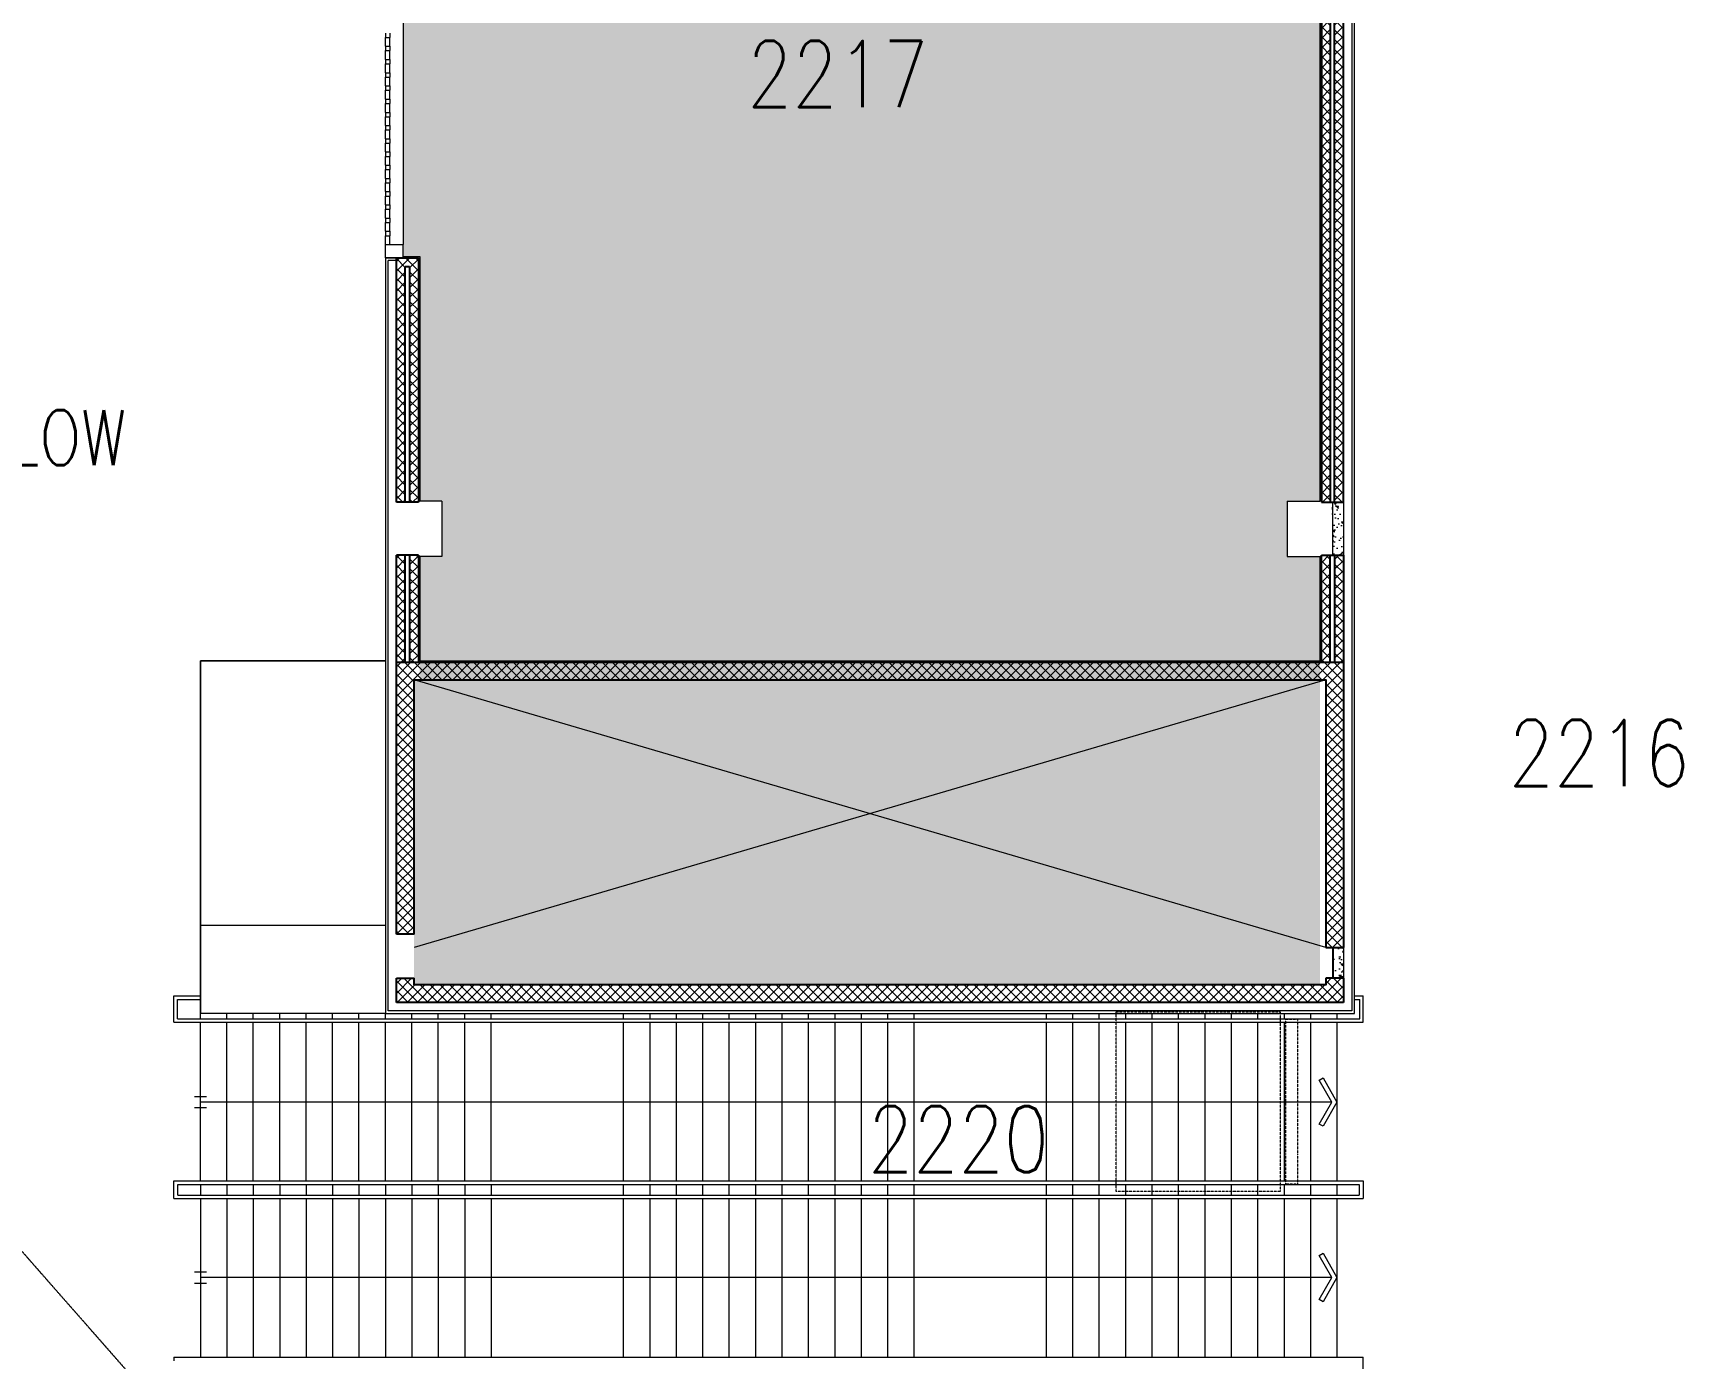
# Model space of a CAD drawing. Header units: inches. Extents: x 342932 to 557958, y 80625 to 242727.
# Drawn here: x 398382 to 417111, y 144757 to 159802 of the extents above; entities that cross this region are included whole.
import ezdxf
from ezdxf.enums import TextEntityAlignment as Align

# ---------------------------------------------------------------- set-up
doc = ezdxf.new("R2010")
doc.units = ezdxf.units.IN
doc.header["$MEASUREMENT"] = 0
doc.linetypes.add('First Floor$0$HIDDEN', pattern=[0.375, 0.25, -0.125])
for name, color, linetype, lineweight in [('0-Services', 8, 'Continuous', 20), ('First Floor$0$A-G2-G-Building-Elements-Hidden', 251, 'First Floor$0$HIDDEN', 15), ('First Floor$0$A-G23-M-Stairs-Concrete', 251, 'Continuous', 15), ('First Floor$0$A-G23-M-Stairs-Railings', 251, 'Continuous', 15), ('First Floor$0$A-G250-G-Walls-Low-Level', 251, 'Continuous', 15), ('First Floor$0$A-G250-M-Walls-Blockwork', 7, 'Continuous', 25), ('First Floor$0$A-G250-M-Walls-Concrete', 251, 'Continuous', 20), ('First Floor$0$A-G252-H-Internal-Walls', 251, 'Continuous', 9), ('First Floor$0$A-G312-M-Wall-Cladding-Panel', 7, 'Continuous', 9), ('First Floor$0$A-G312-M-Wall-Finish-Plaster', 7, 'Continuous', 15), ('First Floor$0$A-G321-M-Window', 251, 'Continuous', 9), ('First Floor$0$A-G56-G-Transportation', 251, 'Continuous', 13), ('First Floor$0$A-Z036-G-Stair-Symbology', 251, 'Continuous', 15), ('First Floor$0$A-Z036-G-Void-Symbology', 251, 'Continuous', 9), ('First Floor$0$Z-Z000-S-General-Notes-250', 251, 'Continuous', 30), ('First Floor$0$Z-Z001-S-Room-Name-Identification-250', 7, 'Continuous', 15)]:
    doc.layers.add(name, color=color, linetype=linetype, lineweight=lineweight)
doc.styles.add('First Floor$0$Annotation-RomanS', font='romans.shx', dxfattribs={"width": 0.8})
doc.styles.add('First Floor$0$Tag-RomanS', font='romans.shx', dxfattribs={"width": 0.8})
pattern_1 = [(140, (361382.11, 239676.52), (15.93909, 182.18467), [19.05, -209.55]), (85, (361382.11, 239676.52), (-191.05664, -35.24283), [15.24, -167.64]), (190.451, (361383.44, 239691.7), (-175.1167, 146.9425), [16.19, -178.09]), (136.1842, (361331.31, 239676.52), (42.04233, 271.07904), [28.575, -314.325]), (186.6356, (361334.82, 239699.1), (-247.42556, 237.40423), [24.285, -267.135]), (81.184, (361331.3, 239676.52), (-247.4251, 237.4046), [22.86, -251.46]), (111, (361344.01, 239701.92), (102.26552, 151.61488), [19.05, -209.55]), (56, (361344.01, 239701.92), (-184.18797, 61.80203), [15.24, -167.64]), (161.4514, (361352.54, 239714.56), (-81.92286, 213.4165), [16.19, -178.09]), (127.5, (361382.114, 239676.52), (-84.55504, 3.088603), [0, -165.608, 0, -170.18, 0, -168.275]), (97.5, (361382.11, 239676.52), (-100.180575, 66.81966), [0, -97.028, 0, -161.798, 0, -64.135]), (57.5, (361382.114, 239619.88), (5.728744, 135.590595), [0, -63.5, 0, -198.12, 0, -262.89]), (47.5, (361382.11, 239594.48), (-25.42649, 148.12918), [0, -82.55, 0, -131.572, 0, -186.69])]
pattern_2 = [(45, (361382.11, 239676.52), (-56.1266, 56.1266), []), (135, (361382.11, 239676.52), (-56.1266, -56.1266), [])]

# ---------------------------------------------------------------- blocks, each defined once
blk = doc.blocks.new('First Floor$0$tag-roomname')
at = {"lineweight": 18, "ltscale": 0.01, "style": 'First Floor$0$Tag-RomanS', "width": 0.8}
blk.add_attdef('ROOM_NO_2', text='', height=3, dxfattribs=at).set_placement((0, 1.612), align=Align.MIDDLE_CENTER)
at = {"linetype": 'ByBlock', "lineweight": 15, "ltscale": 0.01, "style": 'First Floor$0$Tag-RomanS', "width": 0.8, "flags": 1}
for tag, p in [('ROOM_NAME_1', (0, -2.288)), ('ROOM_NAME_2', (0, -5.744))]:
    blk.add_attdef(tag, text='', height=2.5, dxfattribs=at).set_placement(p, align=Align.MIDDLE_CENTER)

msp = doc.modelspace()

# ---------------------------------------------------------------- hatches: boundary and pattern name
at = {"layer": '0-Services', "lineweight": 35}
h = msp.add_hatch(dxfattribs=at)
h.set_pattern_fill('ANGLE', color=256)
h.set_pattern_definition([(0, (354539.678, 239632.636), (0, 6.985), [5.08, -1.905]), (90, (354539.678, 239632.636), (-6.985, 4e-16), [5.08, -1.905])])
h.paths.add_polyline_path([(402772.1, 165551.5), (410482.1, 165551.5), (410482.1, 166421.5), (412417.1, 166421.5), (412417.1, 163711.5), (412992.1, 163711.5), (412992.1, 154491.5), (412617.1, 154491.5), (412617.1, 153861.5), (412992.1, 153861.5), (412992.1, 149001.5), (402707.1, 149001.5), (402707.1, 152461.5), (402772.1, 152461.5), (402772.1, 153861.5), (403022.1, 153861.5), (403022.1, 154491.5), (402772.1, 154491.5), (402757.1, 157251.5), (402582.1, 157266.5), (402582.1, 161101.5), (402772.1, 161086.5), (402772.1, 163911.5), (403022.1, 163911.5), (403022.1, 164441.5), (402772.1, 164441.5)])
at = {"layer": 'First Floor$0$A-G252-H-Internal-Walls'}
h = msp.add_hatch(dxfattribs=at)
h.set_pattern_fill('ANSI37', color=256, scale=25, style=0)
h.set_pattern_definition(pattern_2)
h.paths.add_polyline_path([(413107.1, 163726.5), (413007.1, 163726.5), (413007.1, 154476.5), (413107.1, 154476.5)])
h = msp.add_hatch(dxfattribs=at)
h.set_pattern_fill('ANSI37', color=256, scale=25, style=0)
h.set_pattern_definition(pattern_2)
h.paths.add_polyline_path([(413257.1, 163726.5), (413157.1, 163726.5), (413157.1, 154476.5), (413257.1, 154476.5)])
h = msp.add_hatch(dxfattribs=at)
h.set_pattern_fill('ANSI37', color=256, scale=25, style=0)
h.set_pattern_definition(pattern_2)
h.paths.add_polyline_path([(402757.1, 157251.5), (402507.1, 157251.5), (402507.1, 154476.5), (402607.1, 154476.5), (402607.1, 157151.5), (402657.1, 157151.5), (402657.1, 154476.5), (402757.1, 154476.5)])
h = msp.add_hatch(dxfattribs=at)
h.set_pattern_fill('AR-CONC', color=256, angle=90, style=0)
h.set_pattern_definition(pattern_1)
h.paths.add_polyline_path([(413257.1, 154476.5), (413132.1, 154476.5), (413132.1, 154176.5), (413257.1, 154176.5)])
h.paths.add_polyline_path([(413257.1, 154176.5), (413132.1, 154176.5), (413132.1, 153876.5), (413257.1, 153876.5)])
h = msp.add_hatch(dxfattribs=at)
h.set_pattern_fill('ANSI37', color=256, scale=25, style=0)
h.set_pattern_definition(pattern_2)
h.paths.add_polyline_path([(402507.1, 152661.5), (402607.1, 152661.5), (402607.1, 153876.5), (402507.1, 153876.5)])
h = msp.add_hatch(dxfattribs=at)
h.set_pattern_fill('ANSI37', color=256, scale=25, style=0)
h.set_pattern_definition(pattern_2)
h.paths.add_polyline_path([(402757.1, 153876.5), (402657.1, 153876.5), (402657.1, 152661.5), (402757.1, 152661.5)])
h = msp.add_hatch(dxfattribs=at)
h.set_pattern_fill('ANSI37', color=256, scale=25, style=0)
h.set_pattern_definition(pattern_2)
h.paths.add_polyline_path([(413107.1, 153876.5), (413007.1, 153876.5), (413007.1, 152661.5), (413107.1, 152661.5)])
h = msp.add_hatch(dxfattribs=at)
h.set_pattern_fill('ANSI37', color=256, scale=25, style=0)
h.set_pattern_definition(pattern_2)
h.paths.add_polyline_path([(413257.1, 153876.5), (413157.1, 153876.5), (413157.1, 152661.5), (413257.1, 152661.5)])
h = msp.add_hatch(dxfattribs=at)
h.set_pattern_fill('ANSI37', color=256, scale=25, style=0)
h.set_pattern_definition(pattern_2)
h.paths.add_polyline_path([(413057.1, 152461.5), (413057.1, 149426.5), (413257.1, 149426.5), (413257.1, 152661.5), (402507.1, 152661.5), (402507.1, 149576.5), (402707.1, 149576.5), (402707.1, 152461.5)])
h = msp.add_hatch(dxfattribs=at)
h.set_pattern_fill('AR-CONC', color=256, angle=90, style=0)
h.set_pattern_definition(pattern_1)
h.paths.add_polyline_path([(413257.1, 149426.5), (413135.9, 149426.5), (413135.9, 149076.5), (413257.1, 149076.5)])
h = msp.add_hatch(dxfattribs=at)
h.set_pattern_fill('ANSI37', color=256, scale=25, style=0)
h.set_pattern_definition(pattern_2)
h.paths.add_polyline_path([(413257.1, 148801.5), (413257.1, 149076.5), (413057.1, 149076.5), (413057.1, 149001.5), (402707.1, 149001.5), (402707.1, 149076.5), (402507.1, 149076.5), (402507.1, 148801.5)])

# ---------------------------------------------------------------- linework, layer by layer
at = {"layer": 'First Floor$0$A-G2-G-Building-Elements-Hidden'}
msp.add_line((378234.4, 168751.5), (412382.1, 129909.8), dxfattribs=at)
at = {"layer": 'First Floor$0$A-G23-M-Stairs-Concrete'}
for p, q in [((400282.2, 148616.5, 0), (400282.2, 148676.5, 0)), ((400282.2, 146776.5, 0), (400282.2, 148576.5, 0)), ((400582.2, 148616.5, 0), (400582.2, 148676.5, 0)), ((400582.2, 146776.5, 0), (400582.2, 148576.5, 0)), ((400882.2, 148616.5, 0), (400882.2, 148676.5, 0)), ((400882.2, 146776.5, 0), (400882.2, 148576.5, 0)), ((401182.2, 148616.5, 0), (401182.2, 148676.5, 0)), ((401182.2, 146776.5, 0), (401182.2, 148576.5, 0)), ((401482.2, 148616.5, 0), (401482.2, 148676.5, 0)), ((401482.2, 146776.5, 0), (401482.2, 148576.5, 0)), ((401782.2, 148616.5, 0), (401782.2, 148676.5, 0)), ((401782.2, 146776.5, 0), (401782.2, 148576.5, 0)), ((402082.2, 148616.5, 0), (402082.2, 148676.5, 0)), ((402082.2, 146776.5, 0), (402082.2, 148576.5, 0)), ((402382.2, 148616.5, 0), (402382.2, 148676.5, 0)), ((402382.2, 146776.5, 0), (402382.2, 148576.5, 0)), ((402682.2, 148616.5, 0), (402682.2, 148676.5, 0)), ((402682.2, 146776.5, 0), (402682.2, 148576.5, 0)), ((402982.2, 148616.5, 0), (402982.2, 148676.5, 0)), ((402982.2, 146776.5, 0), (402982.2, 148576.5, 0)), ((403282.2, 148616.5, 0), (403282.2, 148676.5, 0)), ((403282.2, 146776.5, 0), (403282.2, 148576.5, 0)), ((403582.2, 148616.5, 0), (403582.2, 148676.5, 0)), ((403582.2, 146776.5, 0), (403582.2, 148576.5, 0)), ((405082.2, 148676.5, 0), (405082.2, 148616.5, 0)), ((405082.2, 148576.5, 0), (405082.2, 146776.5, 0)), ((405382.2, 148676.5, 0), (405382.2, 148616.5, 0)), ((405382.2, 148576.5, 0), (405382.2, 146776.5, 0)), ((405682.2, 148676.5, 0), (405682.2, 148616.5, 0)), ((405682.2, 148576.5, 0), (405682.2, 146776.5, 0)), ((405982.2, 148676.5, 0), (405982.2, 148616.5, 0)), ((405982.2, 148576.5, 0), (405982.2, 146776.5, 0)), ((406282.2, 148676.5, 0), (406282.2, 148616.5, 0)), ((406282.2, 148576.5, 0), (406282.2, 146776.5, 0)), ((406582.2, 148676.5, 0), (406582.2, 148616.5, 0)), ((406582.2, 148576.5, 0), (406582.2, 146776.5, 0)), ((406882.2, 148676.5, 0), (406882.2, 148616.5, 0)), ((406882.2, 148576.5, 0), (406882.2, 146776.5, 0)), ((407182.2, 148676.5, 0), (407182.2, 148616.5, 0)), ((407182.2, 148576.5, 0), (407182.2, 146776.5, 0)), ((407482.2, 148676.5, 0), (407482.2, 148616.5, 0)), ((407482.2, 148576.5, 0), (407482.2, 146776.5, 0)), ((407782.2, 148676.5, 0), (407782.2, 148616.5, 0)), ((407782.2, 148576.5, 0), (407782.2, 146776.5, 0)), ((408082.2, 148676.5, 0), (408082.2, 148616.5, 0)), ((408082.2, 148576.5, 0), (408082.2, 146776.5, 0)), ((408382.2, 148676.5, 0), (408382.2, 148616.5, 0)), ((408382.2, 148576.5, 0), (408382.2, 146776.5, 0)), ((409882.2, 148676.5, 0), (409882.2, 148616.5, 0)), ((409882.2, 148576.5, 0), (409882.2, 146776.5, 0)), ((410182.2, 148676.5, 0), (410182.2, 148616.5, 0)), ((410182.2, 148576.5, 0), (410182.2, 146776.5, 0)), ((410482.2, 148676.5, 0), (410482.2, 148616.5, 0)), ((410482.2, 148576.5, 0), (410482.2, 146776.5, 0)), ((410782.2, 148676.5, 0), (410782.2, 148616.5, 0)), ((410782.2, 148576.5, 0), (410782.2, 146776.5, 0)), ((411082.2, 148676.5, 0), (411082.2, 148616.5, 0)), ((411082.2, 148576.5, 0), (411082.2, 146776.5, 0)), ((411382.2, 148676.5, 0), (411382.2, 148616.5, 0)), ((411382.2, 148576.5, 0), (411382.2, 146776.5, 0)), ((411682.2, 148676.5, 0), (411682.2, 148616.5, 0)), ((411682.2, 148576.5, 0), (411682.2, 146776.5, 0)), ((411982.2, 148676.5, 0), (411982.2, 148616.5, 0)), ((411982.2, 148576.5, 0), (411982.2, 146776.5, 0)), ((412282.2, 148676.5, 0), (412282.2, 148616.5, 0)), ((412282.2, 148576.5, 0), (412282.2, 146776.5, 0)), ((412582.2, 148676.5, 0), (412582.2, 148616.5, 0)), ((412582.2, 148576.5, 0), (412582.2, 146776.5, 0)), ((412882.2, 148676.5, 0), (412882.2, 148616.5, 0)), ((412882.2, 148576.5, 0), (412882.2, 146776.5, 0)), ((413182.2, 148676.5, 0), (413182.2, 148616.5, 0)), ((413182.2, 148576.5, 0), (413182.2, 146776.5, 0)), ((400282.2, 146736.5, 0), (400282.2, 146616.5, 0)), ((400282.2, 146736.5, 0), (400282.2, 146616.5, 0)), ((400582.2, 146736.5, 0), (400582.2, 146616.5, 0)), ((400882.2, 146736.5, 0), (400882.2, 146616.5, 0)), ((401182.2, 146736.5, 0), (401182.2, 146616.5, 0)), ((401482.2, 146736.5, 0), (401482.2, 146616.5, 0)), ((401782.2, 146736.5, 0), (401782.2, 146616.5, 0)), ((402082.2, 146736.5, 0), (402082.2, 146616.5, 0)), ((402382.2, 146736.5, 0), (402382.2, 146616.5, 0)), ((402682.2, 146736.5, 0), (402682.2, 146616.5, 0)), ((402982.2, 146736.5, 0), (402982.2, 146616.5, 0)), ((403282.2, 146736.5, 0), (403282.2, 146616.5, 0)), ((403582.2, 146736.5, 0), (403582.2, 146616.5, 0)), ((405082.2, 146736.5, 0), (405082.2, 146616.5, 0)), ((405382.2, 146736.5, 0), (405382.2, 146616.5, 0)), ((405682.2, 146736.5, 0), (405682.2, 146616.5, 0)), ((405982.2, 146736.5, 0), (405982.2, 146616.5, 0)), ((406282.2, 146736.5, 0), (406282.2, 146616.5, 0)), ((406582.2, 146736.5, 0), (406582.2, 146616.5, 0)), ((406882.2, 146736.5, 0), (406882.2, 146616.5, 0)), ((407182.2, 146736.5, 0), (407182.2, 146616.5, 0)), ((407482.2, 146736.5, 0), (407482.2, 146616.5, 0)), ((407782.2, 146736.5, 0), (407782.2, 146616.5, 0)), ((408082.2, 146736.5, 0), (408082.2, 146616.5, 0)), ((408382.2, 146736.5, 0), (408382.2, 146616.5, 0)), ((409882.2, 146736.5, 0), (409882.2, 146616.5, 0)), ((410182.2, 146736.5, 0), (410182.2, 146616.5, 0)), ((410482.2, 146736.5, 0), (410482.2, 146616.5, 0)), ((410782.2, 146736.5, 0), (410782.2, 146616.5, 0)), ((411082.2, 146736.5, 0), (411082.2, 146616.5, 0)), ((411382.2, 146736.5, 0), (411382.2, 146616.5, 0)), ((411682.2, 146736.5, 0), (411682.2, 146616.5, 0)), ((411982.2, 146736.5, 0), (411982.2, 146616.5, 0)), ((412282.2, 146736.5, 0), (412282.2, 146616.5, 0)), ((412582.2, 146736.5, 0), (412582.2, 146616.5, 0)), ((412882.1, 146736.5, 0), (412882.2, 146616.5, 0)), ((413182.2, 146736.5, 0), (413182.2, 146616.5, 0)), ((400282.2, 146576.5, 0), (400282.2, 144776.6, 0)), ((400582.2, 146576.6, 0), (400582.2, 144776.6, 0)), ((400882.2, 146576.6, 0), (400882.2, 144776.6, 0)), ((401182.2, 146576.6, 0), (401182.2, 144776.6, 0)), ((401482.2, 146576.6, 0), (401482.2, 144776.6, 0)), ((401782.2, 146576.6, 0), (401782.2, 144776.6, 0)), ((402082.2, 146576.6, 0), (402082.2, 144776.6, 0)), ((402382.2, 146576.6, 0), (402382.2, 144776.6, 0)), ((402682.2, 146576.6, 0), (402682.2, 144776.6, 0)), ((402982.2, 146576.6, 0), (402982.2, 144776.6, 0)), ((403282.2, 146576.6, 0), (403282.2, 144776.6, 0)), ((403582.2, 146576.6, 0), (403582.2, 144776.6, 0)), ((405082.2, 146576.5, 0), (405082.2, 144776.5, 0)), ((405382.2, 146576.5, 0), (405382.2, 144776.5, 0)), ((405682.2, 146576.5, 0), (405682.2, 144776.5, 0)), ((405982.2, 146576.5, 0), (405982.2, 144776.5, 0)), ((406282.2, 146576.5, 0), (406282.2, 144776.5, 0)), ((406582.2, 146576.5, 0), (406582.2, 144776.5, 0)), ((406882.2, 146576.5, 0), (406882.2, 144776.5, 0)), ((407182.2, 146576.5, 0), (407182.2, 144776.5, 0)), ((407482.2, 146576.5, 0), (407482.2, 144776.5, 0)), ((407782.2, 146576.5, 0), (407782.2, 144776.5, 0)), ((408082.2, 146576.5, 0), (408082.2, 144776.5, 0)), ((408382.2, 146576.5, 0), (408382.2, 144776.5, 0)), ((409882.2, 146576.5, 0), (409882.2, 144781.5, 0)), ((410182.2, 146576.5, 0), (410182.2, 144781.5, 0)), ((410482.2, 146576.5, 0), (410482.2, 144781.5, 0)), ((410782.2, 146576.5, 0), (410782.2, 144781.5, 0)), ((411082.2, 146576.5, 0), (411082.2, 144781.5, 0)), ((411382.2, 146576.5, 0), (411382.2, 144781.5, 0)), ((411682.2, 146576.5, 0), (411682.2, 144781.5, 0)), ((411982.2, 146576.5, 0), (411982.2, 144781.5, 0)), ((412282.2, 146576.5, 0), (412282.2, 144781.5, 0)), ((412582.2, 146576.5, 0), (412582.2, 144781.5, 0)), ((412882.2, 146576.5, 0), (412882.2, 144781.5, 0)), ((413182.2, 146576.5, 0), (413182.2, 144781.5, 0))]:
    msp.add_line(p, q, dxfattribs=at)
at = {"layer": 'First Floor$0$A-G23-M-Stairs-Railings'}
for p, q in [((399982.2, 148576.5, 0), (399982.2, 148876.5, 0)), ((399982.2, 148876.5, 0), (400282.2, 148876.5, 0)), ((400022.2, 148836.5, 0), (400282.2, 148836.5, 0)), ((400022.2, 148616.5, 0), (400022.2, 148836.5, 0)), ((413382.1, 148876.5, 0), (413482.2, 148876.5, 0)), ((413382.1, 148836.5, 0), (413442.2, 148836.5, 0)), ((413442.2, 148616.5, 0), (413442.2, 148836.5, 0)), ((413482.2, 148576.5, 0), (413482.2, 148876.5, 0)), ((399982.2, 148576.5, 0), (413482.2, 148576.5, 0)), ((400022.2, 148616.5, 0), (413442.2, 148616.5, 0)), ((399982.2, 146776.5, 0), (413482.2, 146776.5, 0)), ((399982.2, 146576.5, 0), (399982.2, 146776.5, 0)), ((400027.2, 146736.5, 0), (413437.2, 146736.5, 0)), ((400027.2, 146616.5, 0), (400027.2, 146736.5, 0)), ((413437.2, 146736.5, 0), (413437.2, 146616.5, 0)), ((413482.2, 146776.5, 0), (413482.2, 146576.5, 0)), ((399982.2, 146576.5, 0), (413482.2, 146576.5, 0)), ((400027.2, 146616.5, 0), (413437.2, 146616.5, 0)), ((399982.2, 144776.5, 0), (413482.2, 144776.5, 0)), ((399982.2, 144776.5, 0), (399982.2, 144736.5, 0)), ((413482.2, 144476.5, 0), (413482.2, 144776.5, 0))]:
    msp.add_line(p, q, dxfattribs=at)
at = {"layer": 'First Floor$0$A-G250-G-Walls-Low-Level'}
for p, q in [((402382.1, 149676.5, 0), (400282.2, 149676.5, 0)), ((402382.1, 148676.5, 0), (400282.2, 148676.5, 0))]:
    msp.add_line(p, q, dxfattribs=at)
at = {"layer": 'First Floor$0$A-G250-G-Walls-Low-Level', "elevation": 0}
for points in [[(402382.1, 152676.5), (400282.2, 152676.5), (400282.2, 152676.5), (402382.1, 152676.5)], [(400282.2, 152676.5), (400282.2, 152676.5), (400282.2, 148676.5), (400282.2, 148676.5)]]:
    msp.add_lwpolyline(points, close=True, dxfattribs=at)
at = {"layer": 'First Floor$0$A-G250-M-Walls-Blockwork'}
for p, q in [((413257.1, 154476.5, 0), (413257.1, 163926.2)), ((413007.1, 163726.5), (413007.1, 154476.5)), ((413107.1, 163726.5), (413107.1, 154476.5)), ((413157.1, 154476.5, 0), (413157.1, 163726.5)), ((402507.1, 157251.5, 0), (402757.1, 157251.5, 0)), ((402507.1, 154476.5, 0), (402507.1, 157251.5, 0)), ((402607.1, 157151.5, 0), (402657.1, 157151.5, 0)), ((402607.1, 154476.5, 0), (402607.1, 157151.5, 0)), ((402657.1, 157151.5, 0), (402657.1, 154476.5, 0)), ((402757.1, 157251.5, 0), (402757.1, 154476.5, 0)), ((402757.1, 154476.5, 0), (402507.1, 154476.5)), ((413007.1, 154476.5), (413257.1, 154476.5)), ((402507.1, 149576.5), (402507.1, 153876.5, 0)), ((402757.1, 153876.5), (402507.1, 153876.5, 0)), ((402607.1, 152661.5, 0), (402607.1, 153876.5, 0)), ((402657.1, 153876.5, 0), (402657.1, 152661.5, 0)), ((402757.1, 153876.5, 0), (402757.1, 152661.5, 0)), ((413007.1, 152661.5, 0), (413007.1, 153876.5, 0)), ((413007.1, 153876.5), (413257.1, 153876.5, 0)), ((413107.1, 152661.5, 0), (413107.1, 153876.5, 0)), ((413157.1, 153876.5, 0), (413157.1, 152661.5, 0)), ((413257.1, 153876.5, 0), (413257.1, 149426.5, 0)), ((402507.1, 152661.5, 0), (413257.1, 152661.5, 0)), ((402707.1, 149576.5), (402507.1, 149576.5, 0)), ((413057.1, 149426.5, 0), (413257.1, 149426.5, 0)), ((413135.9, 149426.5), (413135.9, 149076.5)), ((402507.1, 149076.5, 0), (402707.1, 149076.5, 0)), ((402507.1, 148801.5, 0), (402507.1, 149076.5, 0)), ((413257.1, 149076.5, 0), (413057.1, 149076.5, 0)), ((413257.1, 149076.5, 0), (413257.1, 148801.5, 0)), ((413257.1, 148801.5, 0), (402507.1, 148801.5, 0))]:
    msp.add_line(p, q, dxfattribs=at)
at = {"layer": 'First Floor$0$A-G250-M-Walls-Blockwork', "elevation": 0}
for points in [[(402707.1, 149576.5), (402707.1, 152461.5), (413057.1, 152461.5), (413057.1, 149426.5)], [(413057.1, 149076.5), (413057.1, 149001.5), (402707.1, 149001.5), (402707.1, 149076.5)]]:
    msp.add_lwpolyline(points, dxfattribs=at)
at = {"layer": 'First Floor$0$A-G250-M-Walls-Concrete'}
for p, q in [((413132.1, 154476.5), (413132.1, 153876.5)), ((413257.1, 154476.2), (413257.1, 153876.5, 0)), ((413257.1, 149426.5, 0), (413257.1, 149076.5, 0))]:
    msp.add_line(p, q, dxfattribs=at)
at = {"layer": 'First Floor$0$A-G312-M-Wall-Cladding-Panel'}
for p, q in [((413352.1, 169521.5, 0), (413352.1, 148706.5, 0)), ((413382.1, 148676.5, 0), (413382.1, 169551.5, 0)), ((402507.1, 157251.5, 0), (402382.1, 157251.5, 0)), ((402382.1, 157251.5, 0), (402382.1, 148676.5, 0)), ((402412.1, 148706.5, 0), (402412.1, 157221.5, 0)), ((402507.1, 157221.5, 0), (402412.1, 157221.5, 0)), ((402507.1, 157221.5, 0), (402507.1, 157251.5, 0)), ((402382.1, 148676.5, 0), (413382.1, 148676.5, 0)), ((413352.1, 148706.5, 0), (402412.1, 148706.5, 0))]:
    msp.add_line(p, q, dxfattribs=at)
at = {"layer": 'First Floor$0$A-G312-M-Wall-Finish-Plaster'}
for p, q in [((412992.1, 154491.5, 0), (412992.1, 163711.5, 0)), ((402582.1, 157266.5, 0), (402772.1, 157266.5, 0)), ((402582.1, 157266.5, 0), (402582.1, 157251.5, 0)), ((402582.1, 157251.5, 0), (402582.1, 157251.5, 0)), ((402772.1, 157266.5, 0), (402772.1, 154491.5, 0)), ((403022.1, 154491.5), (402772.1, 154491.5, 0)), ((403022.1, 154491.5), (403022.1, 153861.5)), ((412617.1, 154491.5), (412992.1, 154491.5, 0)), ((412617.1, 154491.5), (412617.1, 153861.5)), ((403022.1, 153861.5), (402772.1, 153861.5, 0)), ((402772.1, 153861.5, 0), (402772.1, 152676.5, 0)), ((412617.1, 153861.5), (412992.1, 153861.5)), ((412992.1, 152676.5, 0), (412992.1, 153861.5, 0)), ((402772.1, 152676.5, 0), (412992.1, 152676.5, 0))]:
    msp.add_line(p, q, dxfattribs=at)
at = {"layer": 'First Floor$0$A-G321-M-Window'}
for p, q in [((402582.1, 160951.5, 0), (402582.1, 157401.5, 0)), ((402382.1, 159801.5, 0), (402382.1, 159751.5, 0)), ((402432.1, 159801.5, 0), (402432.1, 159751.5, 0)), ((402382.1, 159751.5, 0), (402432.1, 159751.5, 0)), ((402382.1, 159651.5, 0), (402382.1, 159751.5, 0)), ((402382.1, 159651.5, 0), (402432.1, 159651.5, 0)), ((402382.1, 159651.5, 0), (402382.1, 159601.5, 0)), ((402382.1, 159601.5, 0), (402432.1, 159601.5, 0)), ((402382.1, 159501.5, 0), (402382.1, 159601.5, 0)), ((402432.1, 159651.5, 0), (402432.1, 159751.5, 0)), ((402432.1, 159651.5, 0), (402432.1, 159601.5, 0)), ((402432.1, 159501.5, 0), (402432.1, 159601.5, 0)), ((402382.1, 159501.5, 0), (402432.1, 159501.5, 0)), ((402382.1, 159501.5, 0), (402382.1, 159451.5, 0)), ((402382.1, 159451.5, 0), (402432.1, 159451.5, 0)), ((402382.1, 159351.5, 0), (402382.1, 159451.5, 0)), ((402432.1, 159501.5, 0), (402432.1, 159451.5, 0)), ((402432.1, 159351.5, 0), (402432.1, 159451.5, 0)), ((402382.1, 159351.5, 0), (402432.1, 159351.5, 0)), ((402382.1, 159351.5, 0), (402382.1, 159301.5, 0)), ((402382.1, 159301.5, 0), (402432.1, 159301.5, 0)), ((402382.1, 159201.5, 0), (402382.1, 159301.5, 0)), ((402382.1, 159201.5, 0), (402432.1, 159201.5, 0)), ((402382.1, 159201.5, 0), (402382.1, 159151.5, 0)), ((402432.1, 159351.5, 0), (402432.1, 159301.5, 0)), ((402432.1, 159201.5, 0), (402432.1, 159301.5, 0)), ((402432.1, 159201.5, 0), (402432.1, 159151.5, 0)), ((402382.1, 159151.5, 0), (402432.1, 159151.5, 0)), ((402382.1, 159051.5, 0), (402382.1, 159151.5, 0)), ((402382.1, 159051.5, 0), (402432.1, 159051.5, 0)), ((402382.1, 159051.5, 0), (402382.1, 159001.5, 0)), ((402432.1, 159051.5, 0), (402432.1, 159151.5, 0)), ((402432.1, 159051.5, 0), (402432.1, 159001.5, 0)), ((402382.1, 159001.5, 0), (402432.1, 159001.5, 0)), ((402382.1, 158901.5, 0), (402382.1, 159001.5, 0)), ((402382.1, 158901.5, 0), (402432.1, 158901.5, 0)), ((402382.1, 158901.5, 0), (402382.1, 158851.5, 0)), ((402382.1, 158851.5, 0), (402432.1, 158851.5, 0)), ((402382.1, 158751.5, 0), (402382.1, 158851.5, 0)), ((402432.1, 158901.5, 0), (402432.1, 159001.5, 0)), ((402432.1, 158901.5, 0), (402432.1, 158851.5, 0)), ((402432.1, 158751.5, 0), (402432.1, 158851.5, 0)), ((402382.1, 158751.5, 0), (402432.1, 158751.5, 0)), ((402382.1, 158751.5, 0), (402382.1, 158701.5, 0)), ((402382.1, 158701.5, 0), (402432.1, 158701.5, 0)), ((402382.1, 158601.5, 0), (402382.1, 158701.5, 0)), ((402432.1, 158751.5, 0), (402432.1, 158701.5, 0)), ((402432.1, 158601.5, 0), (402432.1, 158701.5, 0)), ((402382.1, 158601.5, 0), (402432.1, 158601.5, 0)), ((402382.1, 158601.5, 0), (402382.1, 158551.5, 0)), ((402382.1, 158551.5, 0), (402432.1, 158551.5, 0)), ((402382.1, 158451.5, 0), (402382.1, 158551.5, 0)), ((402382.1, 158451.5, 0), (402432.1, 158451.5, 0)), ((402382.1, 158451.5, 0), (402382.1, 158401.5, 0)), ((402432.1, 158601.5, 0), (402432.1, 158551.5, 0)), ((402432.1, 158451.5, 0), (402432.1, 158551.5, 0)), ((402432.1, 158451.5, 0), (402432.1, 158401.5, 0)), ((402382.1, 158401.5, 0), (402432.1, 158401.5, 0)), ((402382.1, 158301.5, 0), (402382.1, 158401.5, 0)), ((402382.1, 158301.5, 0), (402432.1, 158301.5, 0)), ((402382.1, 158301.5, 0), (402382.1, 158251.5, 0)), ((402432.1, 158301.5, 0), (402432.1, 158401.5, 0)), ((402432.1, 158301.5, 0), (402432.1, 158251.5, 0)), ((402382.1, 158251.5, 0), (402432.1, 158251.5, 0)), ((402382.1, 158151.5, 0), (402382.1, 158251.5, 0)), ((402382.1, 158151.5, 0), (402432.1, 158151.5, 0)), ((402382.1, 158151.5, 0), (402382.1, 158101.5, 0)), ((402382.1, 158101.5, 0), (402432.1, 158101.5, 0)), ((402382.1, 158001.5, 0), (402382.1, 158101.5, 0)), ((402432.1, 158151.5, 0), (402432.1, 158251.5, 0)), ((402432.1, 158151.5, 0), (402432.1, 158101.5, 0)), ((402432.1, 158001.5, 0), (402432.1, 158101.5, 0)), ((402382.1, 158001.5, 0), (402432.1, 158001.5, 0)), ((402382.1, 158001.5, 0), (402382.1, 157951.5, 0)), ((402382.1, 157951.5, 0), (402432.1, 157951.5, 0)), ((402382.1, 157851.5, 0), (402382.1, 157951.5, 0)), ((402432.1, 158001.5, 0), (402432.1, 157951.5, 0)), ((402432.1, 157851.5, 0), (402432.1, 157951.5, 0)), ((402382.1, 157851.5, 0), (402432.1, 157851.5, 0)), ((402382.1, 157851.5, 0), (402382.1, 157801.5, 0)), ((402382.1, 157801.5, 0), (402432.1, 157801.5, 0)), ((402382.1, 157701.5, 0), (402382.1, 157801.5, 0)), ((402382.1, 157701.5, 0), (402432.1, 157701.5, 0)), ((402382.1, 157701.5, 0), (402382.1, 157651.5, 0)), ((402432.1, 157851.5, 0), (402432.1, 157801.5, 0)), ((402432.1, 157701.5, 0), (402432.1, 157801.5, 0)), ((402432.1, 157701.5, 0), (402432.1, 157651.5, 0)), ((402382.1, 157651.5, 0), (402432.1, 157651.5, 0)), ((402382.1, 157551.5, 0), (402382.1, 157651.5, 0)), ((402382.1, 157551.5, 0), (402432.1, 157551.5, 0)), ((402382.1, 157551.5, 0), (402382.1, 157501.5, 0)), ((402432.1, 157551.5, 0), (402432.1, 157651.5, 0)), ((402432.1, 157551.5, 0), (402432.1, 157501.5, 0)), ((402382.1, 157501.5, 0), (402432.1, 157501.5, 0)), ((402382.1, 157401.5, 0), (402382.1, 157501.5, 0)), ((402382.1, 157401.5, 0), (402582.1, 157401.5, 0)), ((402382.1, 157251.5, 0), (402382.1, 157401.5, 0)), ((402432.1, 157401.5, 0), (402432.1, 157501.5, 0)), ((402582.1, 157251.5, 0), (402582.1, 157401.5, 0)), ((402382.1, 157251.5, 0), (402582.1, 157251.5, 0))]:
    msp.add_line(p, q, dxfattribs=at)
at = {"layer": 'First Floor$0$A-G56-G-Transportation', "linetype": 'First Floor$0$HIDDEN'}
for points in [[(412540.2, 148697), (412540.2, 146656.1), (410677.1, 146656.1), (410677.1, 148697)], [(412604.5, 147083.7), (412604.5, 148612), (412733.8, 148612), (412733.8, 147083.7), (412733.8, 146741.1), (412604.5, 146741.1)]]:
    msp.add_lwpolyline(points, close=True, dxfattribs=at)
at = {"layer": 'First Floor$0$A-Z036-G-Stair-Symbology'}
for p, q in [((400213.8, 147734.3, 0), (400350.5, 147734.3, 0)), ((400213.8, 147608.7, 0), (400350.5, 147608.7, 0)), ((413124.6, 147671.5, 0), (400282.2, 147671.5, 0)), ((400213.8, 145744.4, 0), (400350.5, 145744.4, 0)), ((400213.8, 145618.7, 0), (400350.5, 145618.7, 0)), ((413124.6, 145681.5, 0), (400282.2, 145681.5, 0))]:
    msp.add_line(p, q, dxfattribs=at)
at = {"layer": 'First Floor$0$A-Z036-G-Stair-Symbology', "elevation": 0}
for points in [[(413025, 147396.4), (412981.5, 147421.2), (413124.6, 147671.5), (412981.5, 147921.8), (413025, 147946.6), (413182.2, 147671.5), (413025, 147396.4)], [(413025, 145406.4), (412981.5, 145431.2), (413124.6, 145681.5), (412981.5, 145931.8), (413025, 145956.6), (413182.2, 145681.5), (413025, 145406.4)]]:
    msp.add_lwpolyline(points, dxfattribs=at)
at = {"layer": 'First Floor$0$A-Z036-G-Void-Symbology', "ltscale": 0.25}
for p, q in [((413057.1, 152461.5, 0), (402707.1, 149426.5, 0)), ((413057.1, 149426.5, 0), (402707.1, 152461.5, 0))]:
    msp.add_line(p, q, dxfattribs=at)

# ---------------------------------------------------------------- block references
at = {"layer": 'First Floor$0$Z-Z001-S-Room-Name-Identification-250'}
ref = msp.add_blockref('First Floor$0$tag-roomname', (407515.9, 158933.2), dxfattribs=dict(at, xscale=250, yscale=250, zscale=250))
ref.add_attrib('ROOM_NO_2', '2217', dxfattribs={"layer": '0', "lineweight": 18, "ltscale": 0.01, "height": 750, "style": 'First Floor$0$Tag-RomanS', "width": 0.8}).set_placement((407515.9, 159336.1), align=Align.MIDDLE_CENTER)
ref = msp.add_blockref('First Floor$0$tag-roomname', (416159.8, 151229.3), dxfattribs=dict(at, xscale=250, yscale=250, zscale=250))
ref.add_attrib('ROOM_NO_2', '2216', dxfattribs={"layer": '0', "lineweight": 18, "ltscale": 0.01, "height": 750, "style": 'First Floor$0$Tag-RomanS', "width": 0.8}).set_placement((416159.8, 151632.3), align=Align.MIDDLE_CENTER)
ref = msp.add_blockref('First Floor$0$tag-roomname', (408887.4, 146848.1, 0), dxfattribs=dict(at, xscale=250, yscale=250, zscale=250))
ref.add_attrib('ROOM_NO_2', '2220', dxfattribs={"layer": '0', "lineweight": 18, "ltscale": 0.01, "height": 750, "style": 'First Floor$0$Tag-RomanS', "width": 0.8}).set_placement((408887.4, 147251, 0), align=Align.MIDDLE_CENTER)

# ---------------------------------------------------------------- texts
at = {"layer": 'First Floor$0$Z-Z000-S-General-Notes-250', "insert": (392927.7, 155524), "char_height": 625, "attachment_point": 1, "style": 'First Floor$0$Annotation-RomanS'}
msp.add_mtext('FOODCOURT BELOW', dxfattribs=at)

doc.saveas('drawing.dxf')
